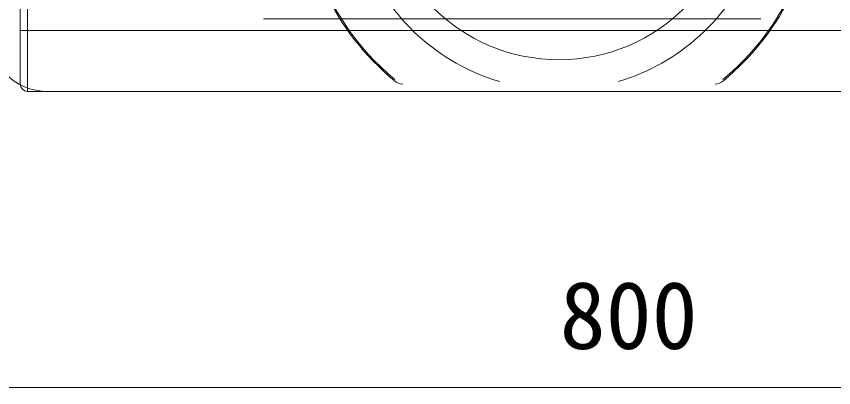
# Model space of a CAD drawing. Units: millimetres, scale not verified. Extents: x -63 to 62, y -57 to 57.
# Drawn here: x 13.81 to 35.97, y 4.21 to 14.28 of the extents above; entities that cross this region are included whole.
import ezdxf
from ezdxf.enums import TextEntityAlignment as Align

# ---------------------------------------------------------------- set-up
doc = ezdxf.new("R2010")
doc.units = ezdxf.units.MM
doc.header["$LTSCALE"] = 0.125
doc.layers.add('0-5_GAIKEI', color=7, linetype='Continuous', lineweight=18)
doc.layers.add('0-6_SUNPO', color=7, linetype='Continuous', lineweight=18)
doc.styles.add('ＭＳ ゴシック', font='')
doc.styles.get('ＭＳ ゴシック').set_extended_font_data('MS Gothic')

# ---------------------------------------------------------------- blocks, each defined once
blk = doc.blocks.new('D8')
at = {"layer": '0-6_SUNPO'}
blk.add_line((14.1291, 0.7693), (50.1291, 0.7693), dxfattribs=at)
at = {"layer": '0-6_SUNPO', "style": 'ＭＳ ゴシック'}
blk.add_text('800', height=1.833, dxfattribs=at).set_placement((30.2541, 1.2693), align=Align.BOTTOM_LEFT)

msp = doc.modelspace()

# ---------------------------------------------------------------- linework, layer by layer
at = {"layer": '0-5_GAIKEI', "color": 1}
for p, q in [((13.9143, 22.4443), (13.9143, 13.8943)), ((33.9918, 14.2163), (20.5118, 14.2163)), ((13.9143, 13.8943), (14.1143, 13.8943)), ((13.9143, 13.8943), (13.9143, 12.4443)), ((50.2143, 13.8943), (14.1143, 13.8943)), ((14.1143, 12.2443), (14.1143, 13.8943))]:
    msp.add_line(p, q, dxfattribs=at)
at = {"layer": '0-5_GAIKEI'}
msp.add_line((14.1143, 12.2443), (50.2143, 12.2443), dxfattribs=at)
at = {"layer": '0-5_GAIKEI', "color": 1}
msp.add_lwpolyline([(14.1143, 13.8943), (14.1143, 22.4443), (50.2143, 22.4443)], dxfattribs=at)
at = {"layer": '0-5_GAIKEI'}
msp.add_circle((28.5193, 17.9443), 4.8391, dxfattribs=at)
at = {"layer": '0-5_GAIKEI', "color": 1}
for centre, radius, start, end in [((28.5193, 17.9443), 7.0109, 129.50598, 230.49402), ((28.5193, 17.9443), 7.0109, 309.50598, 50.49402), ((28.5193, 17.9443), 6.9781, 197.70939, 230.39916), ((28.5193, 17.9443), 5.6661, 201.8208, 253.53374), ((28.5193, 17.9443), 5.6661, 286.46626, 338.1792), ((28.5193, 17.9443), 6.9781, 309.60084, 342.29061), ((24.3142, 12.8443), 0.4009, 230.49402, 266.21855), ((32.7243, 12.8443), 0.4009, 273.78145, 309.50598)]:
    msp.add_arc(centre, radius, start, end, dxfattribs=at)
at = {"layer": '0-5_GAIKEI'}
for centre, radius in [((14.6693, 13.8943), 1.65), ((14.1143, 12.4443), 0.2)]:
    msp.add_arc(centre, radius, 180, 270, dxfattribs=at)

# ---------------------------------------------------------------- block references
at = {"layer": '0-6_SUNPO'}
msp.add_blockref('D8', (-1.7148, 3.4457), dxfattribs=at)

doc.saveas('drawing.dxf')
